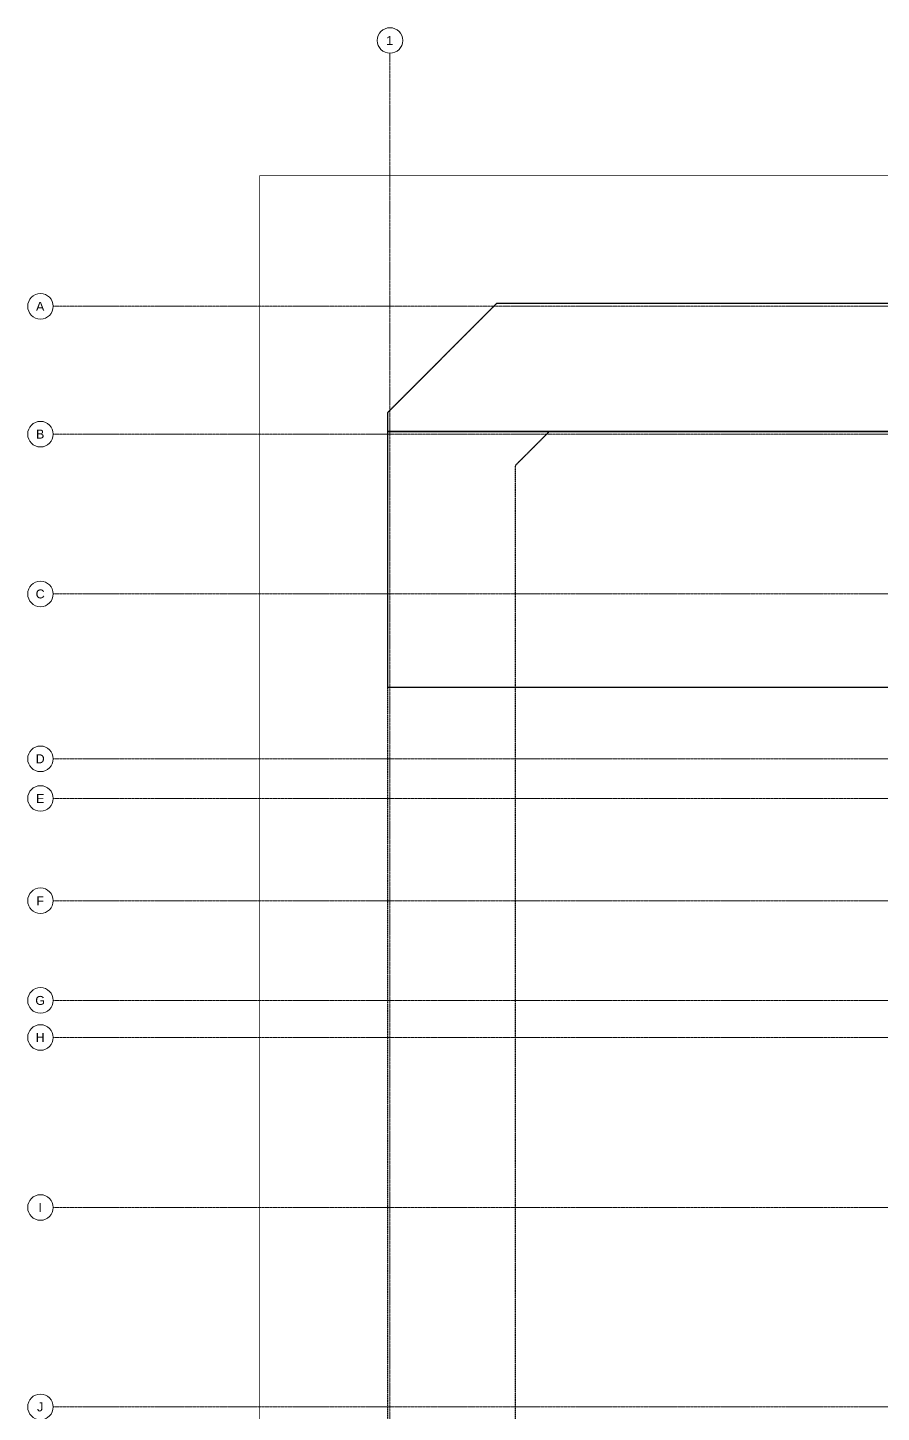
# Model space of a CAD drawing. Header units: millimetres. Extents: x -9226 to 166212, y -13 to 97274.
# Drawn here: x -9076 to 24324, y 43114 to 97274 of the extents above; entities that cross this region are included whole.
import ezdxf
from ezdxf.enums import TextEntityAlignment as Align

# ---------------------------------------------------------------- set-up
doc = ezdxf.new("R2010")
doc.units = ezdxf.units.MM
for name, pattern in [('23491-A-XR-GRID$0$23288-XR-Unit GRIDS$0$CENTER2', [28.575, 19.05, -3.175, 3.175, -3.175]), ('23491-GN-XR-PLOT LIMIT$0$DASHED', [0.75, 0.5, -0.25]), ('23491-GN-XR-PLOT LIMIT$0$PHANTOM2', [1.25, 0.625, -0.125, 0.125, -0.125, 0.125, -0.125])]:
    doc.linetypes.add(name, pattern=pattern)
doc.layers.get('0').update_dxf_attribs({"color": 8})
for name, color, linetype, lineweight in [('1.XREF', 8, 'Continuous', 9), ('23491-A-XR-GRID$0$G-ANNO-GRID', 8, '23491-A-XR-GRID$0$23288-XR-Unit GRIDS$0$CENTER2', 0), ('23491-A-XR-GRID$0$G-ANNO-GRID-IDEN @ 100', 8, 'Continuous', 15), ('23491-GN-XR-PLOT LIMIT$0$G-ANNO-TTLB', 8, 'Continuous', 5), ('23491-XR-AR-2ND FLOOR PLAN$0$A-WALL-CAVI', 8, 'Continuous', 15), ('A-ANNO-DIMS', 8, 'Continuous', 9)]:
    doc.layers.add(name, color=color, linetype=linetype, lineweight=lineweight)
for name, color, linetype in [('23491-GN-XR-PLOT LIMIT$0$ARCADE', 8, 'Continuous'), ('23491-GN-XR-PLOT LIMIT$0$BUILDING', 8, 'Continuous'), ('23491-GN-XR-PLOT LIMIT$0$PODIUM', 8, 'Continuous'), ('23491-GN-XR-PLOT LIMIT$0$RETAIL', 8, 'Continuous')]:
    doc.layers.add(name, color=color, linetype=linetype)
doc.styles.add('23491-A-XR-GRID$0$SDC-TEXT', font='arial.ttf')

# ---------------------------------------------------------------- blocks, each defined once
blk = doc.blocks.new('23491-GN-XR-PLOT LIMIT')
at = {"layer": '23491-GN-XR-PLOT LIMIT$0$ARCADE', "color": 8}
blk.add_lwpolyline([(48272, 23526, 0.000496), (5000, 16088), (5000, 11014, -0.000526), (50902, 18902), (55000, 23715), (55000, 82244), (50764, 86480), (9265, 86480), (5000, 82215), (5000, 81480), (48693, 81480), (50500, 80173), (50500, 25555)], format="xyb", close=True, dxfattribs=at)
at = {"layer": '23491-GN-XR-PLOT LIMIT$0$BUILDING', "color": 8, "linetype": '23491-GN-XR-PLOT LIMIT$0$DASHED', "ltscale": 15, "flags": 128}
blk.add_lwpolyline([(48693, 81480), (11336, 81480), (10000, 80144), (10000, 6804, -0.000414), (46066, 13003), (50500, 17624), (50500, 80173)], format="xyb", close=True, dxfattribs=at)
at = {"layer": '23491-GN-XR-PLOT LIMIT$0$G-ANNO-TTLB', "color": 8, "linetype": '23491-GN-XR-PLOT LIMIT$0$PHANTOM2', "ltscale": 25, "const_width": 25, "flags": 128}
blk.add_lwpolyline([(60000, 91480), (0, 91480), (0, 0, -0.000688), (60000, 10310)], format="xyb", close=True, dxfattribs=at)
at = {"layer": '23491-GN-XR-PLOT LIMIT$0$PODIUM', "color": 8, "linetype": '23491-GN-XR-PLOT LIMIT$0$DASHED', "ltscale": 15, "flags": 128}
blk.add_lwpolyline([(5000, 82215), (5000, 11014, -0.000526), (50902, 18902), (55000, 23715), (55000, 82244), (50764, 86480), (9265, 86480)], format="xyb", close=True, dxfattribs=at)
blk.add_lwpolyline([(5000, 82215), (5000, 11014, -0.000526), (50902, 18902), (55000, 23715), (55000, 82244), (50764, 86480), (9265, 86480)], format="xyb", close=True, dxfattribs=at)
at = {"layer": '23491-GN-XR-PLOT LIMIT$0$RETAIL', "color": 8}
blk.add_lwpolyline([(48272, 23526), (50500, 25555), (50500, 80173), (48693, 81480), (5000, 81480), (5000, 71480), (40000, 71480), (40000, 32256, 0.000401), (5000, 26237), (5000, 16088, -0.000496)], format="xyb", close=True, dxfattribs=at)
blk = doc.blocks.new('23491-XR-AR-2ND FLOOR PLAN')
at = {"layer": '23491-XR-AR-2ND FLOOR PLAN$0$A-WALL-CAVI', "color": 8}
blk.add_blockref('23491-GN-XR-PLOT LIMIT', (0, 0), dxfattribs=at)
blk = doc.blocks.new('*U502')
at = {"color": 8, "linetype": 'ByBlock'}
blk.add_circle((0, 5), 5, dxfattribs=at)
at = {"color": 8, "linetype": 'ByBlock', "style": '23491-A-XR-GRID$0$SDC-TEXT'}
blk.add_attdef('GD_REF', text='', height=3.5, dxfattribs=at).set_placement((0, 5), align=Align.MIDDLE_CENTER)
blk = doc.blocks.new('*U503')
at = {"color": 8, "linetype": 'ByBlock'}
blk.add_circle((5, 0), 5, dxfattribs=at)
at = {"color": 8, "linetype": 'ByBlock', "style": '23491-A-XR-GRID$0$SDC-TEXT'}
blk.add_attdef('GD_REF', text='', height=3.5, dxfattribs=at).set_placement((5, 0), align=Align.MIDDLE_CENTER)
blk = doc.blocks.new('23491-A-XR-GRID')
at = {"layer": '23491-A-XR-GRID$0$G-ANNO-GRID', "color": 8, "ltscale": 0.5}
for p, q in [((5100, 96274), (5100, 2246)), ((-8076, 86375, 0), (56828, 86375, 0)), ((-8076, 81375, 0), (56828, 81375, 0)), ((-8076, 75125, 0), (56828, 75125, 0)), ((-8076, 68675, 0), (56828, 68675, 0)), ((-8076, 67125, 0), (56828, 67125, 0)), ((-8076, 63125, 0), (56828, 63125, 0)), ((-8076, 59225, 0), (56828, 59225, 0)), ((-8076, 57775, 0), (56828, 57775, 0)), ((-8076, 51125, 0), (56828, 51125, 0)), ((-8076, 43325, 0), (56828, 43325, 0))]:
    blk.add_line(p, q, dxfattribs=at)
at = {"layer": '23491-A-XR-GRID$0$G-ANNO-GRID-IDEN @ 100', "color": 8}
ref = blk.add_blockref('*U502', (5100, 96274), dxfattribs=dict(at, xscale=-100, yscale=100, zscale=100))
ref.add_attrib('000', '1', dxfattribs={"layer": '0', "color": 8, "linetype": 'ByBlock', "height": 350, "style": '23491-A-XR-GRID$0$SDC-TEXT'}).set_placement((5088, 96774), align=Align.MIDDLE_CENTER)
ref = blk.add_blockref('*U503', (-8076, 86375, 0), dxfattribs=dict(at, xscale=-100, yscale=100, zscale=100))
ref.add_attrib('000', 'A', dxfattribs={"layer": '0', "color": 8, "linetype": 'ByBlock', "height": 350, "style": '23491-A-XR-GRID$0$SDC-TEXT'}).set_placement((-8588, 86375, 0), align=Align.MIDDLE_CENTER)
ref = blk.add_blockref('*U503', (-8076, 81375, 0), dxfattribs=dict(at, xscale=-100, yscale=100, zscale=100))
ref.add_attrib('000', 'B', dxfattribs={"layer": '0', "color": 8, "linetype": 'ByBlock', "height": 350, "style": '23491-A-XR-GRID$0$SDC-TEXT'}).set_placement((-8588, 81375, 0), align=Align.MIDDLE_CENTER)
ref = blk.add_blockref('*U503', (-8076, 75125, 0), dxfattribs=dict(at, xscale=-100, yscale=100, zscale=100))
ref.add_attrib('000', 'C', dxfattribs={"layer": '0', "color": 8, "linetype": 'ByBlock', "height": 350, "style": '23491-A-XR-GRID$0$SDC-TEXT'}).set_placement((-8588, 75125, 0), align=Align.MIDDLE_CENTER)
ref = blk.add_blockref('*U503', (-8076, 68675, 0), dxfattribs=dict(at, xscale=-100, yscale=100, zscale=100))
ref.add_attrib('000', 'D', dxfattribs={"layer": '0', "color": 8, "linetype": 'ByBlock', "height": 350, "style": '23491-A-XR-GRID$0$SDC-TEXT'}).set_placement((-8588, 68675, 0), align=Align.MIDDLE_CENTER)
ref = blk.add_blockref('*U503', (-8076, 67125, 0), dxfattribs=dict(at, xscale=-100, yscale=100, zscale=100))
ref.add_attrib('000', 'E', dxfattribs={"layer": '0', "color": 8, "linetype": 'ByBlock', "height": 350, "style": '23491-A-XR-GRID$0$SDC-TEXT'}).set_placement((-8588, 67125, 0), align=Align.MIDDLE_CENTER)
ref = blk.add_blockref('*U503', (-8076, 63125, 0), dxfattribs=dict(at, xscale=-100, yscale=100, zscale=100))
ref.add_attrib('000', 'F', dxfattribs={"layer": '0', "color": 8, "linetype": 'ByBlock', "height": 350, "style": '23491-A-XR-GRID$0$SDC-TEXT'}).set_placement((-8588, 63125, 0), align=Align.MIDDLE_CENTER)
ref = blk.add_blockref('*U503', (-8076, 59225, 0), dxfattribs=dict(at, xscale=-100, yscale=100, zscale=100))
ref.add_attrib('000', 'G', dxfattribs={"layer": '0', "color": 8, "linetype": 'ByBlock', "height": 350, "style": '23491-A-XR-GRID$0$SDC-TEXT'}).set_placement((-8588, 59225, 0), align=Align.MIDDLE_CENTER)
ref = blk.add_blockref('*U503', (-8076, 57775, 0), dxfattribs=dict(at, xscale=-100, yscale=100, zscale=100))
ref.add_attrib('000', 'H', dxfattribs={"layer": '0', "color": 8, "linetype": 'ByBlock', "height": 350, "style": '23491-A-XR-GRID$0$SDC-TEXT'}).set_placement((-8588, 57775, 0), align=Align.MIDDLE_CENTER)
ref = blk.add_blockref('*U503', (-8076, 51125, 0), dxfattribs=dict(at, xscale=-100, yscale=100, zscale=100))
ref.add_attrib('000', 'I', dxfattribs={"layer": '0', "color": 8, "linetype": 'ByBlock', "height": 350, "style": '23491-A-XR-GRID$0$SDC-TEXT'}).set_placement((-8588, 51125, 0), align=Align.MIDDLE_CENTER)
ref = blk.add_blockref('*U503', (-8076, 43325, 0), dxfattribs=dict(at, xscale=-100, yscale=100, zscale=100))
ref.add_attrib('000', 'J', dxfattribs={"layer": '0', "color": 8, "linetype": 'ByBlock', "height": 350, "style": '23491-A-XR-GRID$0$SDC-TEXT'}).set_placement((-8588, 43325, 0), align=Align.MIDDLE_CENTER)
blk = doc.blocks.new('XREF')
at = {"layer": 'A-ANNO-DIMS', "color": 8}
blk.add_blockref('23491-XR-AR-2ND FLOOR PLAN', (0, 0), dxfattribs=at)
blk.add_blockref('23491-A-XR-GRID', (0, 0))

msp = doc.modelspace()

# ---------------------------------------------------------------- block references
at = {"layer": '1.XREF'}
msp.add_blockref('XREF', (0, 0), dxfattribs=at)

doc.saveas('drawing.dxf')
